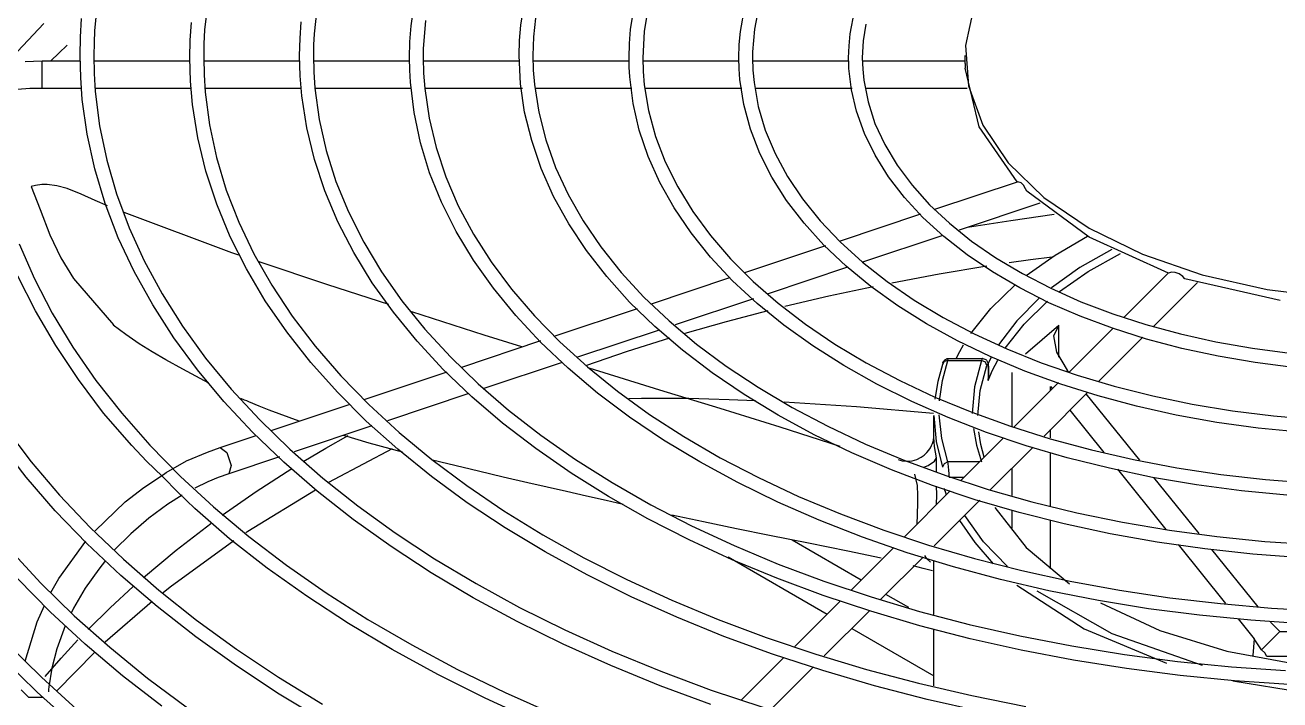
# Model space of a CAD drawing. Extents: x 594 to 813, y 174 to 240.
# Drawn here: x 758.463 to 759.609, y 205.186 to 205.802 of the extents above; entities that cross this region are included whole.
import ezdxf

# ---------------------------------------------------------------- set-up
doc = ezdxf.new("R2010")
doc.units = 0
doc.header["$MEASUREMENT"] = 0
doc.layers.add('AC.REF(S). PIPING', color=3, linetype='CONTINUOUS', lineweight=30)
doc.layers.add('LG-Product', color=3, linetype='CONTINUOUS')

# ---------------------------------------------------------------- blocks, each defined once
blk = doc.blocks.new('UW1-4')
at = {"layer": 'LG-Product', "color": 3, "linetype": 'Continuous'}
for p, q in [((3445.52, 4519.73), (3445.13, 4522.33)), ((3455.55, 4519.69), (3455.16, 4522.45)), ((3474.07, 4522.3), (3474.41, 4519.31)), ((3484.16, 4522.39), (3484.47, 4519.26)), ((3404.09, 4521.53), (3404.88, 4517.88)), ((3415.43, 4518.96), (3415.03, 4521.01)), ((3423.77, 4521.43), (3424.17, 4519.37)), ((3425.46, 4519.16), (3425.06, 4521.41)), ((3433.86, 4521.55), (3434.25, 4519.16)), ((3435.49, 4519.35), (3435.09, 4521.78)), ((3464.11, 4521.78), (3464.41, 4518.93)), ((3414.01, 4519.83), (3414.24, 4518.3)), ((3444.18, 4520.38), (3444.35, 4518.67)), ((3454.24, 4520.16), (3454.43, 4517.59)), ((3465.69, 4518.51), (3465.58, 4520.05)), ((3475.72, 4518.37), (3475.62, 4519.99)), ((3485.75, 4518.65), (3485.65, 4520.34)), ((3489.12, 4519.9), (3492.45, 4516.34)), ((3415.53, 4517.86), (3415.43, 4518.96)), ((3424.17, 4519.37), (3424.34, 4517.29)), ((3425.57, 4517.96), (3425.46, 4519.16)), ((3434.25, 4519.16), (3434.38, 4516.75)), ((3435.6, 4518.05), (3435.49, 4519.35)), ((3444.35, 4518.67), (3444.41, 4516.96)), ((3445.63, 4518.35), (3445.52, 4519.73)), ((3455.66, 4518.22), (3455.55, 4519.69)), ((3464.41, 4518.93), (3464.46, 4517.95)), ((3474.41, 4519.31), (3474.48, 4518.03)), ((3484.47, 4519.26), (3484.52, 4518.11)), ((3404.88, 4517.88), (3404.62, 4514.2)), ((3414.24, 4518.3), (3414.32, 4516.75)), ((3415.57, 4516.75), (3415.53, 4517.86)), ((3425.6, 4516.75), (3425.57, 4517.96)), ((3435.63, 4516.75), (3435.6, 4518.05)), ((3445.66, 4516.96), (3445.63, 4518.35)), ((3454.43, 4517.59), (3454.44, 4517.17)), ((3455.69, 4516.75), (3455.66, 4518.22)), ((3464.46, 4517.95), (3464.47, 4516.96)), ((3465.73, 4516.96), (3465.69, 4518.51)), ((3474.48, 4518.03), (3474.5, 4516.75)), ((3475.76, 4516.75), (3475.72, 4518.37)), ((3484.52, 4518.11), (3484.53, 4516.96)), ((3485.79, 4516.96), (3485.75, 4518.65)), ((3487.72, 4517.19), (3486.97, 4517.91)), ((3404.91, 4516.23), (3404.91, 4516.96)), ((3414.3, 4516.47), (3404.91, 4516.47)), ((3414.32, 4516.75), (3414.28, 4515.73)), ((3415.56, 4516.26), (3415.57, 4516.75)), ((3424.33, 4516.47), (3415.56, 4516.47)), ((3424.35, 4516.75), (3424.31, 4515.62)), ((3424.34, 4517.29), (3424.35, 4517.02)), ((3424.35, 4517.02), (3424.35, 4516.75)), ((3425.58, 4515.75), (3425.6, 4516.75)), ((3434.36, 4516.47), (3425.59, 4516.47)), ((3434.38, 4516.75), (3434.34, 4515.52)), ((3435.62, 4515.89), (3435.63, 4516.75)), ((3444.38, 4516.47), (3435.62, 4516.47)), ((3444.41, 4516.96), (3444.38, 4515.63)), ((3445.54, 4514.37), (3445.66, 4516.96)), ((3454.43, 4516.47), (3445.62, 4516.47)), ((3454.44, 4516.75), (3454.41, 4515.34)), ((3454.44, 4517.17), (3454.44, 4516.75)), ((3455.67, 4515.63), (3455.69, 4516.75)), ((3464.45, 4516.47), (3455.68, 4516.47)), ((3464.47, 4516.96), (3464.44, 4515.47)), ((3465.68, 4515.12), (3465.73, 4516.96)), ((3474.49, 4516.47), (3465.7, 4516.47)), ((3474.5, 4516.75), (3474.47, 4515.19)), ((3475.7, 4514.62), (3475.76, 4516.75)), ((3484.53, 4516.47), (3475.74, 4516.47)), ((3484.53, 4516.96), (3484.5, 4515.32)), ((3485.74, 4514.96), (3485.79, 4516.96)), ((3489.27, 4516.47), (3485.79, 4516.47)), ((3488.46, 4516.48), (3487.72, 4517.19)), ((3490.04, 4516.46), (3489.27, 4516.47)), ((3489.27, 4516.41), (3489.27, 4516.47)), ((3489.27, 4516.24), (3489.27, 4516.41)), ((3490.81, 4516.43), (3490.04, 4516.46)), ((3403.64, 4510.46), (3404.91, 4515.82)), ((3404.91, 4516.23), (3404.91, 4516.05)), ((3404.91, 4516.05), (3404.91, 4515.82)), ((3414.28, 4515.73), (3414.18, 4514.71)), ((3415.31, 4513.82), (3415.54, 4515.78)), ((3415.54, 4515.78), (3415.56, 4516.26)), ((3424.31, 4515.62), (3424.21, 4514.49)), ((3425.5, 4514.76), (3425.58, 4515.75)), ((3434.34, 4515.52), (3434.24, 4514.29)), ((3435.57, 4515.03), (3435.62, 4515.89)), ((3444.38, 4515.63), (3444.27, 4514.31)), ((3454.41, 4515.34), (3454.3, 4513.94)), ((3455.61, 4514.52), (3455.67, 4515.63)), ((3464.44, 4515.47), (3464.33, 4513.98)), ((3484.5, 4515.32), (3484.4, 4513.68)), ((3489.27, 4514.84), (3489.27, 4516.24)), ((3404.62, 4514.2), (3403.31, 4510.6)), ((3414.18, 4514.71), (3413.79, 4512.73)), ((3424.21, 4514.49), (3423.82, 4512.31)), ((3425.15, 4512.5), (3425.5, 4514.76)), ((3434.24, 4514.29), (3433.85, 4511.93)), ((3435.26, 4512.59), (3435.57, 4515.03)), ((3444.27, 4514.31), (3443.88, 4511.78)), ((3445.17, 4511.79), (3445.54, 4514.37)), ((3455.28, 4511.75), (3455.61, 4514.52)), ((3465.52, 4513.28), (3465.68, 4515.12)), ((3474.47, 4515.19), (3474.37, 4513.62)), ((3475.51, 4512.49), (3475.7, 4514.62)), ((3485.59, 4512.96), (3485.74, 4514.96)), ((3489.27, 4513.96), (3489.27, 4514.84)), ((3404.73, 4513.96), (3413.99, 4513.96)), ((3414.86, 4511.88), (3415.31, 4513.82)), ((3415.23, 4513.96), (3424.09, 4513.96)), ((3425.33, 4513.96), (3434.17, 4513.96)), ((3435.38, 4513.96), (3444.2, 4513.96)), ((3445.37, 4513.96), (3454.3, 4513.96)), ((3454.3, 4513.94), (3453.91, 4511.24)), ((3455.52, 4513.96), (3464.33, 4513.96)), ((3464.33, 4513.98), (3463.94, 4511.13)), ((3465.08, 4510.37), (3465.52, 4513.28)), ((3465.56, 4513.96), (3474.38, 4513.96)), ((3474.37, 4513.62), (3473.98, 4510.62)), ((3475.6, 4513.96), (3484.41, 4513.96)), ((3484.4, 4513.68), (3484.01, 4510.54)), ((3485.15, 4509.77), (3485.59, 4512.96)), ((3485.64, 4513.96), (3489.27, 4513.96)), ((3489.27, 4513.96), (3490.39, 4513.94)), ((3490.39, 4513.94), (3491.5, 4513.86)), ((3413.79, 4512.73), (3413.16, 4510.77)), ((3414.13, 4509.84), (3414.86, 4511.88)), ((3423.82, 4512.31), (3423.18, 4510.15)), ((3424.54, 4510.25), (3425.15, 4512.5)), ((3433.85, 4511.93), (3433.21, 4509.57)), ((3434.7, 4510.16), (3435.26, 4512.59)), ((3444.53, 4509.2), (3445.17, 4511.79)), ((3475.03, 4509.44), (3475.51, 4512.49)), ((3413.16, 4510.77), (3412.27, 4508.84)), ((3443.88, 4511.78), (3443.24, 4509.25)), ((3453.91, 4511.24), (3453.27, 4508.55)), ((3454.69, 4509), (3455.28, 4511.75)), ((3463.94, 4511.13), (3463.3, 4508.29)), ((3400.16, 4505.43), (3403.64, 4510.46)), ((3403.31, 4510.6), (3400.99, 4507.16)), ((3413.15, 4507.85), (3414.13, 4509.84)), ((3423.18, 4510.15), (3422.29, 4508.01)), ((3423.69, 4508.03), (3424.54, 4510.25)), ((3433.21, 4509.57), (3432.32, 4507.25)), ((3433.89, 4507.75), (3434.7, 4510.16)), ((3464.38, 4507.48), (3465.08, 4510.37)), ((3473.98, 4510.62), (3473.33, 4507.64)), ((3484.01, 4510.54), (3483.36, 4507.42)), ((3484.45, 4506.6), (3485.15, 4509.77)), ((3412.27, 4508.84), (3411.14, 4506.95)), ((3443.24, 4509.25), (3442.35, 4506.75)), ((3443.65, 4506.63), (3444.53, 4509.2)), ((3453.27, 4508.55), (3452.38, 4505.89)), ((3453.86, 4506.26), (3454.69, 4509)), ((3474.3, 4506.41), (3475.03, 4509.44)), ((3411.93, 4505.89), (3413.15, 4507.85)), ((3422.29, 4508.01), (3421.16, 4505.91)), ((3422.58, 4505.85), (3423.69, 4508.03)), ((3432.32, 4507.25), (3431.18, 4504.96)), ((3432.82, 4505.38), (3433.89, 4507.75)), ((3463.3, 4508.29), (3462.41, 4505.47)), ((3463.43, 4504.61), (3464.38, 4507.48)), ((3473.33, 4507.64), (3472.44, 4504.67)), ((3483.36, 4507.42), (3482.47, 4504.32)), ((3400.99, 4507.16), (3397.72, 4504)), ((3411.14, 4506.95), (3409.77, 4505.12)), ((3442.35, 4506.75), (3441.21, 4504.28)), ((3442.52, 4504.09), (3443.65, 4506.63)), ((3452.77, 4503.56), (3453.86, 4506.26)), ((3473.31, 4503.39), (3474.3, 4506.41)), ((3483.5, 4503.44), (3484.45, 4506.6)), ((3399.4, 4504.79), (3399.6, 4505.11)), ((3399.6, 4505.11), (3399.81, 4505.34)), ((3399.81, 4505.34), (3400.12, 4505.43)), ((3407.69, 4502.92), (3400.13, 4505.44)), ((3409.77, 4505.12), (3408.17, 4503.34)), ((3410.47, 4504), (3411.93, 4505.89)), ((3421.16, 4505.91), (3419.79, 4503.86)), ((3421.23, 4503.72), (3422.58, 4505.85)), ((3431.18, 4504.96), (3429.81, 4502.71)), ((3431.51, 4503.05), (3432.82, 4505.38)), ((3452.38, 4505.89), (3451.24, 4503.25)), ((3462.41, 4505.47), (3461.27, 4502.68)), ((3486.97, 4504.81), (3487.92, 4505.07)), ((3487.92, 4505.07), (3488.79, 4505.18)), ((3488.79, 4505.18), (3489.3, 4505.18)), ((3489.3, 4505.18), (3489.86, 4505.09)), ((3490.25, 4505), (3489.45, 4502.89)), ((3489.86, 4505.09), (3490.25, 4505)), ((3393.6, 4500.37), (3399.29, 4504.56)), ((3397.72, 4504), (3393.6, 4501.19)), ((3399.29, 4504.56), (3399.4, 4504.79)), ((3408.78, 4502.17), (3410.47, 4504)), ((3419.79, 4503.86), (3418.18, 4501.87)), ((3441.21, 4504.28), (3439.83, 4501.86)), ((3441.14, 4501.6), (3442.52, 4504.09)), ((3462.23, 4501.77), (3463.43, 4504.61)), ((3472.44, 4504.67), (3471.29, 4501.74)), ((3482.47, 4504.32), (3481.32, 4501.24)), ((3484.43, 4503.72), (3485.7, 4504.3)), ((3485.7, 4504.3), (3486.97, 4504.81)), ((3398.09, 4503.48), (3405.48, 4501.02)), ((3408.17, 4503.34), (3406.36, 4501.64)), ((3419.64, 4501.65), (3421.23, 4503.72)), ((3429.81, 4502.71), (3428.19, 4500.52)), ((3429.96, 4500.77), (3431.51, 4503.05)), ((3451.24, 4503.25), (3449.85, 4500.66)), ((3451.43, 4500.9), (3452.77, 4503.56)), ((3461.27, 4502.68), (3459.88, 4499.93)), ((3471.92, 4498.94), (3481.78, 4502.62)), ((3472.08, 4500.41), (3473.31, 4503.39)), ((3482.3, 4500.32), (3483.5, 4503.44)), ((3483.3, 4503.24), (3484.43, 4503.72)), ((3489.45, 4502.89), (3488.56, 4500.59)), ((3400.76, 4501.9), (3396.79, 4502.46)), ((3404.7, 4501.28), (3400.76, 4501.9)), ((3406.36, 4501.64), (3404.33, 4500.02)), ((3406.87, 4500.43), (3408.78, 4502.17)), ((3416.31, 4500.05), (3408.96, 4502.5)), ((3418.18, 4501.87), (3416.35, 4499.94)), ((3417.82, 4499.64), (3419.64, 4501.65)), ((3439.83, 4501.86), (3438.21, 4499.48)), ((3439.52, 4499.16), (3441.14, 4501.6)), ((3460.78, 4498.96), (3462.23, 4501.77)), ((3471.29, 4501.74), (3469.91, 4498.84)), ((3386.35, 4497.08), (3393.6, 4500.37)), ((3393.6, 4501.19), (3388.73, 4498.81)), ((3396.69, 4498.74), (3393.73, 4500.45)), ((3404.75, 4498.77), (3406.87, 4500.43)), ((3406.96, 4500.52), (3414.29, 4498.08)), ((3428.19, 4500.52), (3426.35, 4498.39)), ((3428.18, 4498.55), (3429.96, 4500.77)), ((3449.85, 4500.66), (3448.23, 4498.11)), ((3449.85, 4498.28), (3451.43, 4500.9)), ((3470.6, 4497.47), (3472.08, 4500.41)), ((3481.32, 4501.24), (3479.93, 4498.2)), ((3488.56, 4500.59), (3487.54, 4498.49)), ((3391.53, 4499.26), (3394.44, 4497.59)), ((3404.33, 4500.02), (3402.11, 4498.48)), ((3416.35, 4499.94), (3414.3, 4498.08)), ((3415.78, 4497.71), (3417.82, 4499.64)), ((3425.04, 4497.14), (3417.64, 4499.61)), ((3438.21, 4499.48), (3436.36, 4497.16)), ((3459.88, 4499.93), (3458.25, 4497.22)), ((3480.85, 4497.23), (3482.3, 4500.32)), ((3491.35, 4499.75), (3489.96, 4496.57)), ((3388.73, 4498.81), (3383.25, 4496.93)), ((3393.67, 4497.23), (3390.73, 4498.87)), ((3399.33, 4496.87), (3396.69, 4498.74)), ((3398.94, 4498.32), (3396.97, 4498.59)), ((3400.9, 4498.05), (3398.94, 4498.32)), ((3402.11, 4498.48), (3399.69, 4497.04)), ((3402.43, 4497.21), (3404.75, 4498.77)), ((3414.3, 4498.08), (3412.04, 4496.31)), ((3426.35, 4498.39), (3424.28, 4496.32)), ((3426.17, 4496.4), (3428.18, 4498.55)), ((3437.67, 4496.77), (3439.52, 4499.16)), ((3448.23, 4498.11), (3446.37, 4495.62)), ((3448.03, 4495.71), (3449.85, 4498.28)), ((3459.09, 4496.21), (3460.78, 4498.96)), ((3463.17, 4496.02), (3469.44, 4498.11)), ((3469.91, 4498.84), (3468.27, 4495.98)), ((3471.3, 4498.73), (3471.92, 4498.94)), ((3479.93, 4498.2), (3478.3, 4495.19)), ((3487.54, 4498.49), (3486.4, 4496.6)), ((3383.25, 4496.93), (3377.31, 4495.59)), ((3385.02, 4496.77), (3385.36, 4497.01)), ((3385.36, 4497.01), (3385.73, 4497.15)), ((3385.73, 4497.15), (3386.07, 4497.17)), ((3386.07, 4497.17), (3386.35, 4497.08)), ((3390.38, 4493.08), (3386.37, 4497.09)), ((3396.3, 4495.42), (3393.67, 4497.23)), ((3394.44, 4497.59), (3397.02, 4495.75)), ((3399.69, 4497.04), (3397.1, 4495.71)), ((3399.93, 4495.75), (3402.43, 4497.21)), ((3407.3, 4497.01), (3402.94, 4497.74)), ((3411.63, 4496.21), (3407.3, 4497.01)), ((3413.53, 4495.86), (3415.78, 4497.71)), ((3415.67, 4497.62), (3422.91, 4495.21)), ((3436.36, 4497.16), (3434.28, 4494.9)), ((3458.25, 4497.22), (3456.39, 4494.56)), ((3468.87, 4494.57), (3470.6, 4497.47)), ((3479.16, 4494.19), (3480.85, 4497.23)), ((3376.13, 4494.58), (3384.84, 4496.58)), ((3383.69, 4496.23), (3387.71, 4492.21)), ((3384.84, 4496.58), (3385.02, 4496.77)), ((3397.26, 4494.39), (3399.93, 4495.75)), ((3402.57, 4493.87), (3400.33, 4496.05)), ((3412.04, 4496.31), (3409.58, 4494.62)), ((3411.08, 4494.11), (3413.53, 4495.86)), ((3417.38, 4495), (3413.33, 4495.87)), ((3424.28, 4496.32), (3422, 4494.33)), ((3423.93, 4494.32), (3426.17, 4496.4)), ((3433.59, 4494.29), (3426.41, 4496.68)), ((3435.59, 4494.45), (3437.67, 4496.77)), ((3457.16, 4493.51), (3459.09, 4496.21)), ((3457.58, 4494.22), (3463.17, 4496.02)), ((3468.27, 4495.98), (3466.41, 4493.17)), ((3486.4, 4496.6), (3482.73, 4492.37)), ((3489.96, 4496.57), (3488.33, 4493.43)), ((3489.87, 4493.63), (3491.47, 4496.82)), ((3377.31, 4495.59), (3371.07, 4494.83)), ((3397.1, 4495.71), (3394.35, 4494.48)), ((3398.12, 4494.82), (3400.2, 4492.73)), ((3409.58, 4494.62), (3406.93, 4493.03)), ((3421.39, 4494.06), (3417.38, 4495)), ((3424.27, 4494.75), (3431.43, 4492.37)), ((3434.28, 4494.9), (3431.98, 4492.72)), ((3446.37, 4495.62), (3444.28, 4493.18)), ((3445.98, 4493.21), (3448.03, 4495.71)), ((3478.3, 4495.19), (3476.43, 4492.24)), ((3394.35, 4494.48), (3391.44, 4493.37)), ((3394.42, 4493.16), (3397.26, 4494.39)), ((3399.54, 4492.44), (3397.39, 4494.53)), ((3404.4, 4491.57), (3402.57, 4493.87)), ((3408.44, 4492.45), (3411.08, 4494.11)), ((3422, 4494.33), (3419.51, 4492.43)), ((3421.49, 4492.34), (3423.93, 4494.32)), ((3426.73, 4492.67), (3422.93, 4493.67)), ((3433.28, 4492.21), (3435.59, 4494.45)), ((3442.38, 4491.36), (3434.87, 4493.86)), ((3448.86, 4491.43), (3455.49, 4493.55)), ((3456.39, 4494.56), (3454.29, 4491.96)), ((3455, 4490.87), (3457.16, 4493.51)), ((3466.91, 4491.73), (3468.87, 4494.57)), ((3477.23, 4491.19), (3479.16, 4494.19)), ((3488.02, 4490.47), (3489.87, 4493.63)), ((3388.41, 4492.39), (3385.25, 4491.53)), ((3391.44, 4493.37), (3388.41, 4492.39)), ((3391.45, 4492.05), (3394.42, 4493.16)), ((3396.37, 4489.41), (3396.37, 4492.3)), ((3396.37, 4492.3), (3399.42, 4489.68)), ((3396.37, 4492.3), (3396.85, 4491.37)), ((3401.26, 4490.22), (3399.54, 4492.44)), ((3400.2, 4492.73), (3401.87, 4490.53)), ((3406.93, 4493.03), (3404.11, 4491.54)), ((3405.61, 4490.9), (3408.44, 4492.45)), ((3419.51, 4492.43), (3416.82, 4490.61)), ((3418.85, 4490.44), (3421.49, 4492.34)), ((3430.49, 4491.6), (3426.73, 4492.67)), ((3431.98, 4492.72), (3429.46, 4490.61)), ((3444.28, 4493.18), (3441.97, 4490.82)), ((3443.71, 4490.77), (3445.98, 4493.21)), ((3466.41, 4493.17), (3464.3, 4490.41)), ((3481.61, 4491.47), (3482.78, 4492.34)), ((3488.33, 4493.43), (3486.45, 4490.33)), ((3385.25, 4491.53), (3382, 4490.81)), ((3388.34, 4491.06), (3391.45, 4492.05)), ((3388.68, 4491.24), (3392.71, 4487.21)), ((3395.39, 4488.07), (3391.43, 4492.04)), ((3396.85, 4491.37), (3396.57, 4489.86)), ((3404.11, 4491.54), (3401.12, 4490.17)), ((3430.76, 4490.04), (3433.28, 4492.21)), ((3435.77, 4489.95), (3431.9, 4491.17)), ((3432.88, 4491.88), (3440.34, 4489.4)), ((3445.43, 4490.35), (3448.86, 4491.43)), ((3454.29, 4491.96), (3451.96, 4489.43)), ((3464.71, 4488.94), (3466.91, 4491.73)), ((3476.43, 4492.24), (3474.32, 4489.33)), ((3475.06, 4488.25), (3477.23, 4491.19)), ((3480.4, 4490.64), (3481.61, 4491.47)), ((3378.66, 4490.22), (3375.26, 4489.78)), ((3382, 4490.81), (3378.66, 4490.22)), ((3381.81, 4489.49), (3385.12, 4490.21)), ((3385.12, 4490.21), (3388.34, 4491.06)), ((3401.12, 4490.17), (3397.98, 4488.91)), ((3402.62, 4489.46), (3405.61, 4490.9)), ((3405.41, 4489.92), (3405.06, 4490.54)), ((3416.82, 4490.61), (3413.95, 4488.89)), ((3416.01, 4488.64), (3418.85, 4490.44)), ((3429.46, 4490.61), (3426.75, 4488.59)), ((3428.04, 4487.97), (3430.76, 4490.04)), ((3441.97, 4490.82), (3439.44, 4488.53)), ((3441.21, 4488.41), (3443.71, 4490.77)), ((3450.92, 4488.51), (3443.7, 4490.92)), ((3452.61, 4488.3), (3455, 4490.87)), ((3464.3, 4490.41), (3461.97, 4487.72)), ((3479.21, 4489.9), (3480.4, 4490.64)), ((3486.45, 4490.33), (3484.34, 4487.29)), ((3485.94, 4487.37), (3488.02, 4490.47)), ((3374.96, 4488.48), (3378.42, 4488.92)), ((3378.42, 4488.92), (3381.81, 4489.49)), ((3397.98, 4488.91), (3394.7, 4487.77)), ((3396.57, 4489.86), (3395.61, 4488.24)), ((3399.48, 4488.14), (3402.62, 4489.46)), ((3402.41, 4488.22), (3401.92, 4489.15)), ((3402.51, 4489.45), (3402.72, 4489.05)), ((3402.72, 4489.05), (3402.92, 4488.65)), ((3402.85, 4488.91), (3402.83, 4488.85)), ((3402.87, 4488.97), (3402.85, 4488.91)), ((3402.9, 4489.03), (3402.87, 4488.97)), ((3402.94, 4489.09), (3402.9, 4489.03)), ((3402.93, 4488.64), (3403.07, 4488.95)), ((3402.98, 4489.14), (3402.94, 4489.09)), ((3403.04, 4489.19), (3402.98, 4489.14)), ((3403.11, 4489.23), (3403.04, 4489.19)), ((3403.07, 4488.95), (3403.42, 4489.11)), ((3403.2, 4489.27), (3403.11, 4489.23)), ((3403.3, 4489.29), (3403.2, 4489.27)), ((3403.33, 4489.29), (3403.3, 4489.29)), ((3403.35, 4489.28), (3403.33, 4489.29)), ((3406.43, 4489.29), (3403.35, 4489.29)), ((3403.35, 4489.28), (3403.36, 4489.29)), ((3403.36, 4489.29), (3403.39, 4489.22)), ((3403.39, 4489.22), (3403.42, 4489.11)), ((3406.49, 4489.11), (3403.42, 4489.11)), ((3403.42, 4489.11), (3404.08, 4486.7)), ((3405.73, 4489.29), (3405.41, 4489.92)), ((3406.49, 4489.29), (3406.43, 4489.28)), ((3406.46, 4489.25), (3406.43, 4489.28)), ((3406.49, 4489.11), (3406.46, 4489.25)), ((3406.55, 4489.28), (3406.49, 4489.29)), ((3406.99, 4487.27), (3406.49, 4489.11)), ((3406.49, 4489.11), (3406.84, 4489.03)), ((3406.63, 4489.25), (3406.55, 4489.28)), ((3406.71, 4489.21), (3406.63, 4489.25)), ((3406.78, 4489.16), (3406.71, 4489.21)), ((3406.83, 4489.1), (3406.78, 4489.16)), ((3406.91, 4489), (3406.83, 4489.1)), ((3406.84, 4489.03), (3406.98, 4488.75)), ((3406.96, 4488.88), (3406.91, 4489)), ((3406.96, 4488.87), (3406.96, 4488.88)), ((3406.96, 4488.86), (3406.96, 4488.87)), ((3413.95, 4488.89), (3410.9, 4487.28)), ((3439.57, 4488.65), (3435.77, 4489.95)), ((3441.73, 4488.93), (3448.9, 4486.54)), ((3451.96, 4489.43), (3449.42, 4486.97)), ((3462.28, 4486.22), (3464.71, 4488.94)), ((3474.32, 4489.33), (3471.98, 4486.49)), ((3476.41, 4488.32), (3477.97, 4489.18)), ((3477.97, 4489.18), (3479.21, 4489.9)), ((3394.7, 4487.77), (3391.29, 4486.75)), ((3395.44, 4488.03), (3395.61, 4488.24)), ((3396.19, 4486.94), (3399.48, 4488.14)), ((3400.67, 4488.01), (3400.67, 4483.07)), ((3402.82, 4487.29), (3402.41, 4488.22)), ((3402.8, 4488.58), (3402.8, 4487.44)), ((3402.81, 4488.55), (3402.8, 4488.58)), ((3402.82, 4488.79), (3402.81, 4488.68)), ((3402.81, 4488.68), (3402.81, 4488.58)), ((3402.82, 4488.51), (3402.81, 4488.55)), ((3402.83, 4488.85), (3402.82, 4488.79)), ((3402.83, 4488.69), (3402.82, 4488.59)), ((3402.82, 4488.59), (3402.82, 4488.51)), ((3402.82, 4488.51), (3402.82, 4487.29)), ((3402.86, 4488.73), (3402.83, 4488.69)), ((3402.89, 4488.71), (3402.86, 4488.73)), ((3402.93, 4488.64), (3402.89, 4488.71)), ((3403.56, 4486.36), (3402.93, 4488.64)), ((3406.98, 4488.75), (3407.43, 4487.18)), ((3412.99, 4486.94), (3416.01, 4488.64)), ((3426.75, 4488.59), (3423.84, 4486.66)), ((3425.11, 4485.99), (3428.04, 4487.97)), ((3432.81, 4486.39), (3439.29, 4488.41)), ((3439.44, 4488.53), (3436.7, 4486.32)), ((3438.5, 4486.13), (3441.21, 4488.41)), ((3450, 4485.8), (3452.61, 4488.3)), ((3459.83, 4485.55), (3452.24, 4488.07)), ((3461.97, 4487.72), (3459.41, 4485.09)), ((3472.66, 4485.37), (3475.06, 4488.25)), ((3474.81, 4487.46), (3476.41, 4488.32)), ((3391.29, 4486.75), (3387.78, 4485.87)), ((3392.78, 4485.87), (3396.19, 4486.94)), ((3400.46, 4483.01), (3396.38, 4487.09)), ((3397.11, 4486.73), (3396.94, 4486.52)), ((3397.11, 4486.35), (3397.11, 4486.73)), ((3402.82, 4487.29), (3402.81, 4487.44)), ((3402.82, 4487.29), (3402.82, 4487.29)), ((3404.08, 4486.7), (3404.27, 4484.26)), ((3407.25, 4485.42), (3406.99, 4487.27)), ((3407.43, 4487.18), (3407.7, 4485.58)), ((3410.9, 4487.28), (3407.68, 4485.77)), ((3409.8, 4485.36), (3412.99, 4486.94)), ((3423.84, 4486.66), (3420.74, 4484.83)), ((3449.42, 4486.97), (3446.66, 4484.58)), ((3474.03, 4487.05), (3474.81, 4487.46)), ((3484.34, 4487.29), (3481.99, 4484.3)), ((3483.65, 4484.31), (3485.94, 4487.37)), ((3387.78, 4485.87), (3384.17, 4485.12)), ((3388.97, 4480.02), (3393.85, 4486.06)), ((3389.25, 4484.93), (3392.78, 4485.87)), ((3393.73, 4486.19), (3397.71, 4482.21)), ((3403.77, 4484.07), (3403.56, 4486.36)), ((3407.68, 4485.77), (3404.31, 4484.38)), ((3422, 4484.1), (3425.11, 4485.99)), ((3426.47, 4485.55), (3424.09, 4485.46)), ((3428.33, 4485.61), (3426.47, 4485.55)), ((3427.32, 4484.71), (3432.81, 4486.39)), ((3430.16, 4485.66), (3428.33, 4485.61)), ((3432.36, 4485.67), (3430.16, 4485.66)), ((3434.49, 4485.66), (3432.36, 4485.67)), ((3436.7, 4486.32), (3433.75, 4484.19)), ((3435.66, 4485.64), (3434.49, 4485.66)), ((3435.58, 4483.94), (3438.5, 4486.13)), ((3447.18, 4483.39), (3450, 4485.8)), ((3450.28, 4486.08), (3457.71, 4483.61)), ((3459.64, 4483.57), (3462.28, 4486.22)), ((3471.98, 4486.49), (3469.41, 4483.71)), ((3470.57, 4485.41), (3470.78, 4485.5)), ((3470.78, 4485.5), (3471.09, 4485.63)), ((3380.48, 4484.51), (3376.73, 4484.04)), ((3384.17, 4485.12), (3380.48, 4484.51)), ((3385.63, 4484.13), (3389.25, 4484.93)), ((3395.36, 4484.56), (3392.24, 4480.7)), ((3404.31, 4484.38), (3400.79, 4483.11)), ((3406.46, 4483.89), (3409.8, 4485.36)), ((3414.84, 4484.92), (3407.8, 4484.29)), ((3421.45, 4485.33), (3414.84, 4484.92)), ((3420.74, 4484.83), (3417.46, 4483.1)), ((3421.82, 4483.01), (3427.32, 4484.71)), ((3446.66, 4484.58), (3443.7, 4482.28)), ((3459.41, 4485.09), (3456.64, 4482.54)), ((3468.33, 4482.71), (3461.1, 4485.12)), ((3465.77, 4483.56), (3468.52, 4484.56)), ((3468.52, 4484.56), (3469.43, 4484.93)), ((3469.43, 4484.93), (3470.37, 4485.32)), ((3470.03, 4482.55), (3472.66, 4485.37)), ((3470.37, 4485.32), (3470.57, 4485.41)), ((3481.99, 4484.3), (3479.41, 4481.38)), ((3481.08, 4481.34), (3483.65, 4484.31)), ((3376.73, 4484.04), (3372.93, 4483.72)), ((3378.15, 4482.94), (3381.92, 4483.46)), ((3381.92, 4483.46), (3385.63, 4484.13)), ((3402.96, 4482.54), (3406.46, 4483.89)), ((3407.05, 4481.98), (3407.28, 4484.14)), ((3407.78, 4484.07), (3407.58, 4481.71)), ((3407.78, 4482.11), (3407.78, 4484.07)), ((3418.72, 4482.33), (3422, 4484.1)), ((3433.75, 4484.19), (3430.62, 4482.16)), ((3432.47, 4481.84), (3435.58, 4483.94)), ((3444.15, 4481.06), (3447.18, 4483.39)), ((3456.77, 4481), (3459.64, 4483.57)), ((3459.12, 4483.14), (3466.22, 4480.77)), ((3469.41, 4483.71), (3466.62, 4481.01)), ((3374.32, 4482.56), (3378.15, 4482.94)), ((3397.11, 4482.03), (3397.11, 4482.81)), ((3400.79, 4483.11), (3397.15, 4481.96)), ((3399.34, 4481.31), (3402.96, 4482.54)), ((3405.28, 4478.19), (3401.42, 4482.05)), ((3403.49, 4481.43), (3403.68, 4482.59)), ((3404.17, 4482.9), (3403.89, 4481.36)), ((3406.49, 4479.84), (3407.05, 4481.98)), ((3407.72, 4481.24), (3407.78, 4482.11)), ((3407.78, 4482.11), (3407.78, 4482.14)), ((3407.78, 4482.07), (3407.78, 4482.11)), ((3407.79, 4482.01), (3407.78, 4482.07)), ((3407.8, 4481.93), (3407.79, 4482.01)), ((3417.46, 4483.1), (3414.02, 4481.48)), ((3415.26, 4480.67), (3418.72, 4482.33)), ((3416.34, 4481.25), (3421.82, 4483.01)), ((3430.62, 4482.16), (3427.3, 4480.23)), ((3443.7, 4482.28), (3440.53, 4480.06)), ((3456.64, 4482.54), (3453.65, 4480.07)), ((3459.39, 4481.57), (3461.69, 4482.25)), ((3463.34, 4481.1), (3461.29, 4482.27)), ((3467.18, 4479.82), (3470.03, 4482.55)), ((3473, 4481.15), (3469.7, 4482.25)), ((3492.6, 4482.96), (3490.25, 4479.86)), ((3393.39, 4480.94), (3389.53, 4480.06)), ((3397.15, 4481.96), (3393.39, 4480.94)), ((3395.59, 4480.22), (3399.34, 4481.31)), ((3398.72, 4481.2), (3402.63, 4477.29)), ((3403.19, 4480.27), (3403.49, 4481.43)), ((3403.89, 4481.36), (3403.42, 4479.84)), ((3407.58, 4481.71), (3406.98, 4479.38)), ((3407.54, 4480.21), (3407.72, 4481.24)), ((3407.82, 4481.84), (3407.8, 4481.93)), ((3407.85, 4481.7), (3407.82, 4481.84)), ((3407.91, 4481.54), (3407.85, 4481.7)), ((3407.99, 4481.34), (3407.91, 4481.54)), ((3408.09, 4481.14), (3407.99, 4481.34)), ((3408.24, 4480.92), (3408.09, 4481.14)), ((3408.41, 4480.71), (3408.24, 4480.92)), ((3414.02, 4481.48), (3410.42, 4479.98)), ((3429.17, 4479.85), (3432.47, 4481.84)), ((3440.92, 4478.82), (3444.15, 4481.06)), ((3453.69, 4478.51), (3456.77, 4481)), ((3456.32, 4480.73), (3459.39, 4481.57)), ((3457.28, 4481.03), (3462.57, 4478.25)), ((3465.35, 4479.9), (3463.34, 4481.1)), ((3466.62, 4481.01), (3463.62, 4478.37)), ((3473, 4481.15), (3472.38, 4480.7)), ((3473.57, 4480.95), (3473, 4481.15)), ((3474.14, 4480.74), (3473.57, 4480.95)), ((3479.41, 4481.38), (3476.62, 4478.52)), ((3479.71, 4479.92), (3481.08, 4481.34)), ((3490.72, 4478.45), (3493.15, 4481.58)), ((3389.53, 4480.06), (3385.58, 4479.31)), ((3391.74, 4479.26), (3395.59, 4480.22)), ((3397.11, 4475.83), (3397.11, 4480.7)), ((3403.62, 4479.84), (3406.49, 4479.84)), ((3406.44, 4479.41), (3406.47, 4479.69)), ((3406.47, 4479.69), (3406.49, 4479.84)), ((3406.49, 4479.84), (3406.84, 4479.68)), ((3410.42, 4479.98), (3406.68, 4478.59)), ((3407.53, 4478.97), (3407.54, 4480.21)), ((3407.72, 4479.91), (3407.54, 4480.21)), ((3407.54, 4480.21), (3407.54, 4480.21)), ((3408.3, 4479.52), (3407.72, 4479.91)), ((3408.67, 4480.47), (3408.41, 4480.71)), ((3408.95, 4480.27), (3408.67, 4480.47)), ((3409.35, 4480.08), (3408.95, 4480.27)), ((3409.77, 4479.95), (3409.35, 4480.08)), ((3410.23, 4479.9), (3409.77, 4479.95)), ((3410.68, 4479.95), (3410.23, 4479.9)), ((3410.86, 4480), (3410.68, 4479.95)), ((3411.03, 4480.08), (3410.86, 4480)), ((3411.65, 4479.12), (3415.26, 4480.67)), ((3427.3, 4480.23), (3423.8, 4478.41)), ((3425.69, 4477.96), (3429.17, 4479.85)), ((3440.53, 4480.06), (3437.17, 4477.95)), ((3449.4, 4479), (3453.59, 4480.02)), ((3453.65, 4480.07), (3450.46, 4477.69)), ((3464.12, 4477.16), (3467.18, 4479.82)), ((3467.58, 4480.32), (3472.21, 4478.77)), ((3472.38, 4480.7), (3471.99, 4479.51)), ((3476.07, 4479.93), (3474.14, 4480.74)), ((3477.93, 4478.87), (3476.07, 4479.93)), ((3478.26, 4478.52), (3479.71, 4479.92)), ((3490.25, 4479.86), (3487.67, 4476.82)), ((3381.56, 4478.71), (3377.49, 4478.24)), ((3385.58, 4479.31), (3381.56, 4478.71)), ((3391.01, 4479.17), (3386.57, 4473.67)), ((3387.79, 4478.43), (3391.74, 4479.26)), ((3400.67, 4479.25), (3400.67, 4476.77)), ((3406.68, 4478.59), (3402.81, 4477.33)), ((3406.39, 4478.75), (3406.41, 4479.08)), ((3406.39, 4478.44), (3406.39, 4478.75)), ((3406.41, 4479.08), (3406.44, 4479.41)), ((3406.84, 4479.68), (3406.98, 4479.38)), ((3407.89, 4477.69), (3411.65, 4479.12)), ((3408.7, 4479.38), (3408.3, 4479.52)), ((3409.56, 4478.73), (3409.31, 4477.68)), ((3437.51, 4476.68), (3440.92, 4478.82)), ((3447.13, 4478.46), (3449.4, 4479)), ((3469.69, 4477.14), (3466.44, 4479.23)), ((3471.99, 4479.51), (3472.21, 4478.77)), ((3472.21, 4478.77), (3473.17, 4478.43)), ((3478.06, 4478.79), (3477.93, 4478.87)), ((3478.18, 4478.7), (3478.06, 4478.79)), ((3479.98, 4477.52), (3478.18, 4478.7)), ((3377.49, 4478.24), (3373.37, 4477.92)), ((3379.68, 4477.21), (3383.77, 4477.75)), ((3383.54, 4473.3), (3387.68, 4478.42)), ((3383.77, 4477.75), (3387.79, 4478.43)), ((3404.01, 4476.39), (3407.89, 4477.69)), ((3406.39, 4478.44), (3405.02, 4478.44)), ((3406.88, 4477.44), (3406.76, 4477.14)), ((3407.52, 4476.88), (3407.53, 4477.62)), ((3409.31, 4477.68), (3409.26, 4476.78)), ((3423.8, 4478.41), (3420.14, 4476.69)), ((3422.05, 4476.18), (3425.69, 4477.96)), ((3437.17, 4477.95), (3433.63, 4475.93)), ((3441.35, 4477.13), (3443.11, 4477.53)), ((3443.11, 4477.53), (3444.87, 4477.93)), ((3444.87, 4477.93), (3447.13, 4478.46)), ((3450.46, 4477.69), (3447.08, 4475.39)), ((3450.42, 4476.12), (3453.69, 4478.51)), ((3463.62, 4478.37), (3460.41, 4475.83)), ((3462.57, 4478.25), (3463.09, 4477.96)), ((3473.17, 4478.43), (3474.13, 4478.03)), ((3476.62, 4478.52), (3473.6, 4475.74)), ((3474.13, 4478.03), (3475.31, 4477.46)), ((3476.82, 4477.04), (3478.26, 4478.52)), ((3481.68, 4476.19), (3479.98, 4477.52)), ((3488.06, 4475.38), (3490.72, 4478.45)), ((3375.54, 4476.81), (3379.68, 4477.21)), ((3402.81, 4477.33), (3398.82, 4476.2)), ((3400, 4475.22), (3404.01, 4476.39)), ((3403.58, 4476.34), (3407.75, 4472.17)), ((3410.46, 4473.01), (3406.28, 4477.19)), ((3406.76, 4477.14), (3406.64, 4476.83)), ((3407.55, 4475.92), (3407.52, 4476.88)), ((3409.26, 4476.78), (3409.26, 4476.04)), ((3420.14, 4476.69), (3416.32, 4475.09)), ((3433.91, 4474.65), (3437.51, 4476.68)), ((3436.16, 4475.96), (3437.72, 4476.31)), ((3437.72, 4476.31), (3439.53, 4476.71)), ((3439.53, 4476.71), (3441.35, 4477.13)), ((3460.85, 4474.59), (3464.12, 4477.16)), ((3464.29, 4477.28), (3470.46, 4473.49)), ((3472.8, 4474.98), (3469.69, 4477.14)), ((3475.31, 4475.59), (3476.82, 4477.04)), ((3476.48, 4476.82), (3477.79, 4476)), ((3487.67, 4476.82), (3484.87, 4473.85)), ((3394.72, 4475.2), (3390.53, 4474.34)), ((3398.82, 4476.2), (3394.72, 4475.2)), ((3395.88, 4474.18), (3400, 4475.22)), ((3402.2, 4475.69), (3399.35, 4472.02)), ((3400.67, 4475.43), (3400.67, 4473.79)), ((3409.26, 4476.04), (3409.34, 4474.12)), ((3418.25, 4474.51), (3422.05, 4476.18)), ((3433.63, 4475.93), (3429.92, 4474.01)), ((3447.08, 4475.39), (3443.5, 4473.19)), ((3446.94, 4473.82), (3450.42, 4476.12)), ((3460.41, 4475.83), (3457, 4473.36)), ((3473.6, 4475.74), (3470.38, 4473.04)), ((3472.13, 4472.82), (3475.31, 4475.59)), ((3477.79, 4476), (3479.52, 4474.72)), ((3484.43, 4473.56), (3481.68, 4476.19)), ((3485.18, 4472.39), (3488.06, 4475.38)), ((3390.53, 4474.34), (3386.26, 4473.62)), ((3391.68, 4473.28), (3395.88, 4474.18)), ((3397.11, 4470.09), (3397.11, 4474.55)), ((3403.23, 4472.56), (3404.96, 4474.96)), ((3405.44, 4474.48), (3404.05, 4472.48)), ((3416.32, 4475.09), (3412.36, 4473.61)), ((3414.3, 4472.97), (3418.25, 4474.51)), ((3425.8, 4473.74), (3428.83, 4474.37)), ((3429.92, 4474.01), (3426.04, 4472.21)), ((3428.83, 4474.37), (3431.71, 4474.98)), ((3430.14, 4472.72), (3433.91, 4474.65)), ((3457.38, 4472.11), (3460.85, 4474.59)), ((3477, 4471.79), (3473.84, 4474.22)), ((3479.52, 4474.72), (3481.17, 4473.29)), ((3381.93, 4473.03), (3377.55, 4472.59)), ((3386.26, 4473.62), (3381.93, 4473.03)), ((3387.39, 4472.52), (3391.68, 4473.28)), ((3412.36, 4473.61), (3408.27, 4472.25)), ((3410.21, 4471.55), (3414.3, 4472.97)), ((3419.24, 4472.42), (3422.79, 4473.12)), ((3422.79, 4473.12), (3425.8, 4473.74)), ((3443.5, 4473.19), (3439.75, 4471.09)), ((3443.29, 4471.62), (3446.94, 4473.82)), ((3457, 4473.36), (3453.4, 4471)), ((3470.38, 4473.04), (3466.94, 4470.42)), ((3468.7, 4470.15), (3472.13, 4472.82)), ((3470.46, 4473.49), (3470.64, 4473.37)), ((3481.17, 4473.29), (3482.67, 4471.77)), ((3484.87, 4473.85), (3481.84, 4470.95)), ((3377.55, 4472.59), (3373.12, 4472.29)), ((3378.15, 4466.62), (3382.37, 4471.84)), ((3378.62, 4471.43), (3383.03, 4471.9)), ((3385.45, 4472.29), (3381.12, 4466.92)), ((3383.03, 4471.9), (3387.39, 4472.52)), ((3399.35, 4472.02), (3395.38, 4468.71)), ((3401.06, 4470.28), (3403.23, 4472.56)), ((3404.05, 4472.48), (3402.35, 4470.55)), ((3408.27, 4472.25), (3404.06, 4471.02)), ((3415.32, 4468.15), (3411.43, 4472.03)), ((3412.6, 4471.04), (3415.63, 4471.69)), ((3414.41, 4469.05), (3420.74, 4472.71)), ((3415.63, 4471.69), (3419.24, 4472.42)), ((3426.04, 4472.21), (3422.01, 4470.52)), ((3426.2, 4470.91), (3430.14, 4472.72)), ((3453.72, 4469.72), (3457.38, 4472.11)), ((3471.74, 4472.63), (3477.56, 4468.41)), ((3480, 4469.29), (3477, 4471.79)), ((3482.07, 4469.47), (3485.18, 4472.39)), ((3487.72, 4469.21), (3485.26, 4472.61)), ((3492.18, 4471.8), (3489.37, 4468.76)), ((3374.17, 4471.09), (3378.62, 4471.43)), ((3404.06, 4471.02), (3399.73, 4469.92)), ((3406, 4470.26), (3410.21, 4471.55)), ((3407.78, 4465.91), (3407.78, 4470.84)), ((3408.49, 4471.05), (3408.09, 4470.69)), ((3408.62, 4471.3), (3408.49, 4471.05)), ((3408.76, 4471.16), (3412.65, 4467.27)), ((3426.58, 4471.17), (3417.52, 4465.94)), ((3422.01, 4470.52), (3417.83, 4468.95)), ((3422.12, 4469.22), (3426.2, 4470.91)), ((3439.75, 4471.09), (3435.82, 4469.1)), ((3439.45, 4469.52), (3443.29, 4471.62)), ((3453.4, 4471), (3449.61, 4468.73)), ((3481.84, 4470.95), (3478.6, 4468.13)), ((3483.47, 4470.84), (3484.09, 4470.06)), ((3399.73, 4469.92), (3395.31, 4468.95)), ((3401.68, 4469.1), (3406, 4470.26)), ((3407.91, 4469.89), (3408.76, 4470.11)), ((3408.76, 4470.11), (3409.66, 4470.35)), ((3435.44, 4467.53), (3439.45, 4469.52)), ((3449.87, 4467.44), (3453.72, 4469.72)), ((3466.94, 4470.42), (3463.31, 4467.89)), ((3465.08, 4467.58), (3468.7, 4470.15)), ((3478.76, 4466.63), (3482.07, 4469.47)), ((3484.09, 4470.06), (3485.32, 4468.31)), ((3395.31, 4468.95), (3390.81, 4468.13)), ((3400.19, 4468.59), (3394.05, 4464.59)), ((3397.26, 4468.08), (3401.68, 4469.1)), ((3417.83, 4468.95), (3413.52, 4467.51)), ((3417.89, 4467.64), (3422.12, 4469.22)), ((3435.82, 4469.1), (3431.73, 4467.22)), ((3449.61, 4468.73), (3445.63, 4466.56)), ((3477.56, 4468.41), (3478.21, 4467.9)), ((3483.05, 4466.52), (3480.95, 4468.46)), ((3485.32, 4468.31), (3486.38, 4466.49)), ((3489.37, 4468.76), (3486.34, 4465.8)), ((3488.46, 4467.92), (3487.72, 4469.21)), ((3488.52, 4466.14), (3491.49, 4469.17)), ((3386.23, 4467.44), (3381.6, 4466.9)), ((3390.81, 4468.13), (3386.23, 4467.44)), ((3388.16, 4466.44), (3392.75, 4467.19)), ((3391.48, 4464.13), (3398.33, 4468.05)), ((3392.75, 4467.19), (3397.26, 4468.08)), ((3413.52, 4467.51), (3409.09, 4466.19)), ((3410.06, 4466.54), (3412.16, 4467.75)), ((3413.53, 4466.2), (3417.89, 4467.64)), ((3420.48, 4462.99), (3416.3, 4467.17)), ((3431.73, 4467.22), (3427.48, 4465.46)), ((3431.28, 4465.66), (3435.44, 4467.53)), ((3445.85, 4465.26), (3449.87, 4467.44)), ((3463.31, 4467.89), (3459.49, 4465.46)), ((3461.28, 4465.09), (3465.08, 4467.58)), ((3478.6, 4468.13), (3475.16, 4465.38)), ((3479.22, 4467.09), (3483.5, 4463.37)), ((3376.92, 4466.5), (3372.21, 4466.24)), ((3381.6, 4466.9), (3376.92, 4466.5)), ((3383.52, 4465.84), (3388.16, 4466.44)), ((3392.55, 4466.96), (3387.13, 4464.46)), ((3409.09, 4466.19), (3404.55, 4465.01)), ((3409.06, 4464.88), (3413.53, 4466.2)), ((3413.67, 4466.25), (3417.79, 4462.13)), ((3445.63, 4466.56), (3441.49, 4464.5)), ((3475.23, 4463.87), (3478.76, 4466.63)), ((3485.05, 4464.55), (3483.05, 4466.52)), ((3485.32, 4463.19), (3488.52, 4466.14)), ((3486.38, 4466.49), (3486.61, 4466.04)), ((3489.72, 4465.23), (3489.06, 4466.74)), ((3374.09, 4465.07), (3378.82, 4465.38)), ((3377.01, 4465.2), (3376.17, 4464.36)), ((3379.98, 4465.51), (3378.51, 4463.7)), ((3378.82, 4465.38), (3383.52, 4465.84)), ((3404.55, 4465.01), (3399.91, 4463.95)), ((3404.47, 4463.7), (3409.06, 4464.88)), ((3427.48, 4465.46), (3423.09, 4463.82)), ((3426.96, 4463.91), (3431.28, 4465.66)), ((3441.65, 4463.19), (3445.85, 4465.26)), ((3459.49, 4465.46), (3455.48, 4463.13)), ((3457.29, 4462.7), (3461.28, 4465.09)), ((3475.16, 4465.38), (3471.51, 4462.73)), ((3486.34, 4465.8), (3483.09, 4462.91)), ((3487.15, 4464.87), (3487.93, 4462.77)), ((3490.81, 4461.66), (3489.72, 4465.23)), ((3376.17, 4464.36), (3375.33, 4464.37)), ((3377.85, 4462.68), (3376.17, 4464.36)), ((3377.85, 4462.68), (3378.51, 4463.7)), ((3378.51, 4463.7), (3378.63, 4462.17)), ((3387.13, 4464.46), (3381.02, 4462.57)), ((3383.23, 4461.24), (3391.48, 4464.13)), ((3394.05, 4464.59), (3386.53, 4461.47)), ((3399.91, 4463.95), (3395.18, 4463.04)), ((3399.79, 4462.65), (3404.47, 4463.7)), ((3415.27, 4464.64), (3407.78, 4460.31)), ((3407.78, 4459.38), (3407.78, 4464.61)), ((3423.09, 4463.82), (3418.57, 4462.3)), ((3422.51, 4462.28), (3426.96, 4463.91)), ((3441.49, 4464.5), (3437.19, 4462.55)), ((3471.51, 4461.21), (3475.23, 4463.87)), ((3381.02, 4462.57), (3374.42, 4461.35)), ((3377.55, 4462.4), (3377.85, 4462.68)), ((3395.18, 4463.04), (3390.37, 4462.26)), ((3395.02, 4461.74), (3399.79, 4462.65)), ((3437.19, 4462.55), (3432.74, 4460.72)), ((3437.3, 4461.24), (3441.65, 4463.19)), ((3455.48, 4463.13), (3451.3, 4460.9)), ((3453.11, 4460.42), (3457.29, 4462.7)), ((3471.51, 4462.73), (3467.66, 4460.17)), ((3483.09, 4462.91), (3479.64, 4460.1)), ((3481.92, 4460.31), (3485.32, 4463.19)), ((3487.52, 4461.93), (3485.99, 4463.58)), ((3487.93, 4462.77), (3488.39, 4461.01)), ((3492.37, 4463.17), (3489.33, 4460.17)), ((3375.18, 4462.08), (3377.36, 4462.08)), ((3377.36, 4462.08), (3377.55, 4462.4)), ((3385.51, 4461.63), (3380.59, 4461.14)), ((3390.37, 4462.26), (3385.51, 4461.63)), ((3390.17, 4460.97), (3395.02, 4461.74)), ((3418.57, 4462.3), (3413.93, 4460.9)), ((3417.92, 4460.78), (3422.51, 4462.28)), ((3425.35, 4458.11), (3421.5, 4461.97)), ((3484.46, 4462.46), (3487.95, 4458.92)), ((3488.98, 4460.25), (3487.52, 4461.93)), ((3489.73, 4458.82), (3492.83, 4461.85)), ((3380.59, 4461.14), (3375.64, 4460.79)), ((3380.32, 4459.86), (3385.27, 4460.34)), ((3385.27, 4460.34), (3390.17, 4460.97)), ((3413.93, 4460.9), (3409.17, 4459.64)), ((3413.21, 4459.4), (3417.92, 4460.78)), ((3418.79, 4461.13), (3422.69, 4457.23)), ((3432.74, 4460.72), (3428.14, 4459.01)), ((3432.8, 4459.4), (3437.3, 4461.24)), ((3451.3, 4460.9), (3446.95, 4458.78)), ((3448.77, 4458.26), (3453.11, 4460.42)), ((3467.59, 4458.64), (3471.51, 4461.21)), ((3478.31, 4457.53), (3481.92, 4460.31)), ((3488.39, 4461.01), (3488.65, 4459.29)), ((3380.46, 4459.86), (3374.1, 4458.83)), ((3375.33, 4459.52), (3380.32, 4459.86)), ((3409.17, 4459.64), (3404.31, 4458.52)), ((3408.4, 4458.16), (3413.21, 4459.4)), ((3428.15, 4457.69), (3432.8, 4459.4)), ((3467.66, 4460.17), (3463.63, 4457.71)), ((3479.64, 4460.1), (3475.98, 4457.38)), ((3489.33, 4460.17), (3486.09, 4457.24)), ((3488.65, 4459.29), (3488.67, 4459.07)), ((3488.67, 4459.07), (3488.69, 4458.86)), ((3404.31, 4458.52), (3399.37, 4457.52)), ((3403.49, 4457.06), (3408.4, 4458.16)), ((3428.14, 4459.01), (3423.41, 4457.43)), ((3446.95, 4458.78), (3442.44, 4456.77)), ((3444.27, 4456.2), (3448.77, 4458.26)), ((3463.49, 4456.17), (3467.59, 4458.64)), ((3486.42, 4455.87), (3489.73, 4458.82)), ((3490.52, 4458.37), (3489.19, 4458.36)), ((3491.19, 4459.04), (3490.52, 4458.37))]:
    blk.add_line(p, q, dxfattribs=at)
blk = doc.blocks.new('A$C5B2C3915')
at = {"layer": 'LG-Product', "xscale": -1}
blk.add_blockref('UW1-4', (3895.38, -4026.948), dxfattribs=at)

msp = doc.modelspace()

# ---------------------------------------------------------------- block references
at = {"layer": 'AC.REF(S). PIPING', "linetype": 'Continuous', "xscale": 0.0099999999999909, "yscale": 0.0099999999999909, "zscale": 0.0099999999999909}
msp.add_blockref('A$C5B2C3915', (754.4172, 200.8743), dxfattribs=at)

doc.saveas('drawing.dxf')
